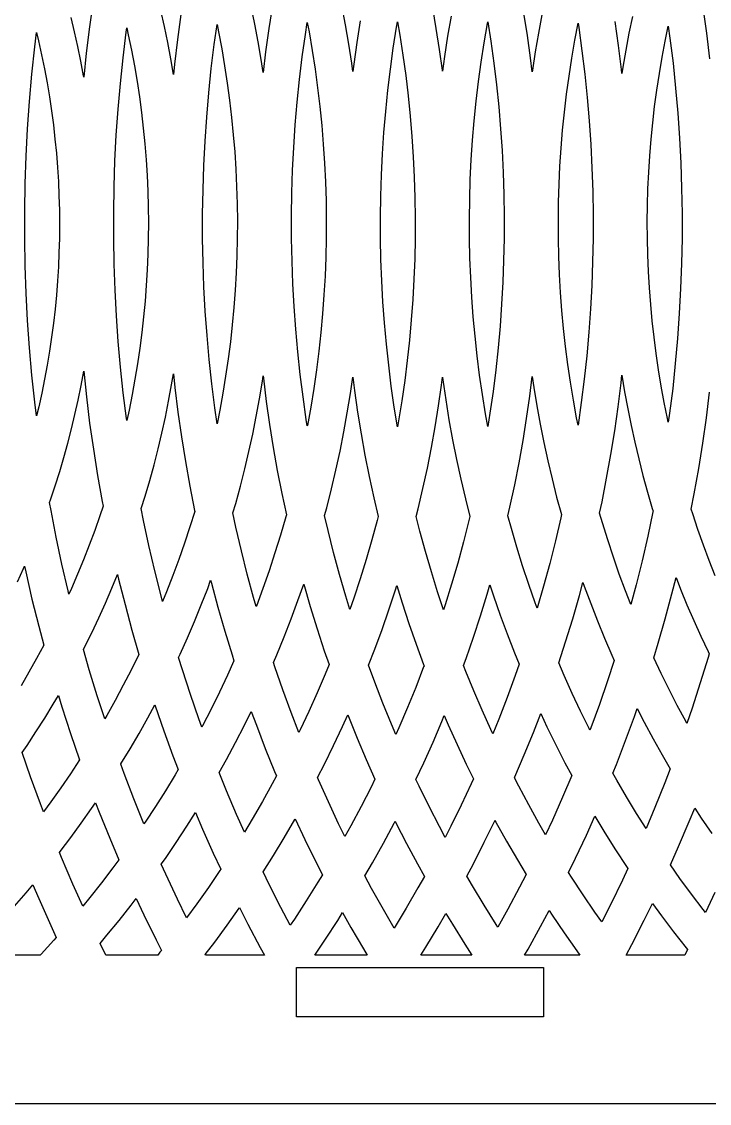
# Model space of a CAD drawing. Header units: metres. Extents: x -75 to 75, y 0 to 231.
# Drawn here: x -32.3 to 23.4, y 0 to 87.5 of the extents above; entities that cross this region are included whole.
import ezdxf

# ---------------------------------------------------------------- set-up
doc = ezdxf.new("R2010")
doc.units = ezdxf.units.M

msp = doc.modelspace()

# ---------------------------------------------------------------- linework, layer by layer
for p, q in [((-26.4659, 89.2383), (-26.7634, 87.1127)), ((-20.6945, 87.1548), (-20.9859, 88.4538)), ((-13.3834, 87.3481), (-13.6791, 88.7744)), ((-11.9501, 88.8582), (-12.2432, 86.9856)), ((-6.04495, 87.2911), (-6.34071, 88.8451)), ((1.31419, 86.9828), (1.02277, 88.6649)), ((23.1984, 86.6117), (22.9102, 88.6751)), ((-27.972, 86.712), (-28.2545, 87.8844)), ((-19.3546, 88.112), (-19.6334, 86.1107)), ((-4.8595, 87.6079), (-5.13184, 85.8593)), ((2.51109, 87.978), (2.23112, 86.3577)), ((8.68752, 86.4225), (8.4048, 88.233)), ((9.86205, 88.0966), (9.57881, 86.6042)), ((16.0685, 85.6096), (15.7989, 87.5488)), ((17.1868, 87.9646), (16.9047, 86.5997)), ((-31.1923, 85.4945), (-31.0479, 86.6733)), ((-31.0479, 86.6733), (-30.8829, 85.9862)), ((-27.71, 85.5351), (-27.972, 86.712)), ((-26.7634, 87.1127), (-27.0236, 84.9826)), ((-24.046, 84.617), (-23.7926, 86.6952)), ((-23.7926, 86.6952), (-23.7438, 87.0441)), ((-23.7438, 87.0441), (-23.6177, 86.4799)), ((-20.426, 85.8512), (-20.6945, 87.1548)), ((-16.6626, 85.6931), (-16.4382, 87.3066)), ((-16.4382, 87.3066), (-16.3178, 86.7244)), ((-16.3178, 86.7244), (-16.0576, 85.3448)), ((-13.1127, 85.9173), (-13.3834, 87.3481)), ((-12.2432, 86.9856), (-12.5035, 85.1086)), ((-9.28012, 86.5163), (-9.13176, 87.4662)), ((-9.13176, 87.4662), (-8.98984, 86.7187)), ((-8.98984, 86.7187), (-8.73085, 85.2116)), ((-5.77643, 85.7325), (-6.04495, 87.2911)), ((-2.16878, 85.39), (-1.90508, 87.087)), ((-1.90508, 87.087), (-1.82658, 87.5398)), ((-1.82658, 87.5398), (-1.64023, 86.4618)), ((1.57616, 85.2962), (1.31419, 86.9828)), ((5.18555, 85.8367), (5.45598, 87.4056)), ((5.45598, 87.4056), (5.47917, 87.5274)), ((5.47917, 87.5274), (5.72446, 85.9532)), ((12.5237, 86.0318), (12.7843, 87.4085)), ((12.7843, 87.4085), (12.8358, 87.0795)), ((12.8358, 87.0795), (13.0977, 85.1921)), ((19.8391, 85.9759), (20.089, 87.1883)), ((20.089, 87.1883), (20.2276, 86.1942)), ((-30.8829, 85.9862), (-30.6331, 84.8603)), ((-23.6177, 86.4799), (-23.3605, 85.2274)), ((-20.1804, 84.5435), (-20.426, 85.8512)), ((-19.6334, 86.1107), (-19.8773, 84.1051)), ((-12.867, 84.4823), (-13.1127, 85.9173)), ((-9.53268, 84.6911), (-9.28012, 86.5163)), ((-5.13184, 85.8593), (-5.37357, 84.1066)), ((-1.64023, 86.4618), (-1.3869, 84.8269)), ((2.23112, 86.3577), (1.97952, 84.733)), ((4.94258, 84.2637), (5.18555, 85.8367)), ((5.72446, 85.9532), (5.96773, 84.1901)), ((8.93852, 84.6076), (8.68752, 86.4225)), ((9.57881, 86.6042), (9.32173, 85.1074)), ((12.2762, 84.5864), (12.5237, 86.0318)), ((16.9047, 86.5997), (16.6465, 85.2304)), ((19.5914, 84.6579), (19.8391, 85.9759)), ((20.2276, 86.1942), (20.4728, 84.1783)), ((23.4505, 84.5439), (23.1984, 86.6117)), ((-31.4236, 83.2876), (-31.1923, 85.4945)), ((-27.4687, 84.3542), (-27.71, 85.5351)), ((-27.0236, 84.9826), (-27.2265, 83.0413)), ((-23.3605, 85.2274), (-23.1253, 83.971)), ((-16.8996, 83.7395), (-16.6626, 85.6931)), ((-16.0576, 85.3448), (-15.8215, 83.9613)), ((-12.5035, 85.1086), (-12.7062, 83.4326)), ((-8.73085, 85.2116), (-8.49826, 83.7005)), ((-5.5352, 84.1698), (-5.77643, 85.7325)), ((-2.40276, 83.6891), (-2.16878, 85.39)), ((1.80859, 83.6056), (1.57616, 85.2962)), ((9.32173, 85.1074), (9.09088, 83.6067)), ((13.0977, 85.1921), (13.3265, 83.3008)), ((16.3041, 83.6664), (16.0685, 85.6096)), ((16.6465, 85.2304), (16.4124, 83.8571)), ((-30.6331, 84.8603), (-30.4031, 83.7305)), ((-27.2481, 83.1696), (-27.4687, 84.3542)), ((-24.2631, 82.535), (-24.046, 84.617)), ((-19.9641, 83.2698), (-20.1804, 84.5435)), ((-19.8773, 84.1051), (-19.9641, 83.2698)), ((-12.7062, 83.4326), (-12.867, 84.4823)), ((-9.75331, 82.8621), (-9.53268, 84.6911)), ((-5.44519, 83.5106), (-5.5352, 84.1698)), ((-5.37357, 84.1066), (-5.44519, 83.5106)), ((-1.3869, 84.8269), (-1.1622, 83.188)), ((1.97952, 84.733), (1.81625, 83.5416)), ((4.72717, 82.687), (4.94258, 84.2637)), ((5.96773, 84.1901), (6.18015, 82.4234)), ((9.07408, 83.4832), (8.93852, 84.6076)), ((12.0539, 83.1374), (12.2762, 84.5864)), ((19.3668, 83.3362), (19.5914, 84.6579)), ((20.4728, 84.1783), (20.6828, 82.1587)), ((-31.6163, 81.0775), (-31.4236, 83.2876)), ((-30.4031, 83.7305), (-30.193, 82.5972)), ((-27.2265, 83.0413), (-27.2481, 83.1696)), ((-23.1253, 83.971), (-22.9121, 82.711)), ((-17.1025, 81.7824), (-16.8996, 83.7395)), ((-15.8215, 83.9613), (-15.6096, 82.5742)), ((-8.49826, 83.7005), (-8.29213, 82.186)), ((-2.60698, 81.9846), (-2.40276, 83.6891)), ((-1.1622, 83.188), (-0.96619, 81.5459)), ((1.81625, 83.5416), (1.80859, 83.6056)), ((9.09088, 83.6067), (9.07408, 83.4832)), ((13.3265, 83.3008), (13.5222, 81.4061)), ((16.3361, 83.3576), (16.3041, 83.6664)), ((16.4124, 83.8571), (16.3361, 83.3576)), ((19.1653, 82.011), (19.3668, 83.3362)), ((-30.193, 82.5972), (-30.0027, 81.4608)), ((-24.4437, 80.45), (-24.2631, 82.535)), ((-22.9121, 82.711), (-22.721, 81.4479)), ((-15.6096, 82.5742), (-15.4221, 81.1839)), ((-9.94194, 81.0298), (-9.75331, 82.8621)), ((4.53935, 81.1072), (4.72717, 82.687)), ((6.18015, 82.4234), (6.36166, 80.6535)), ((11.8571, 81.685), (12.0539, 83.1374)), ((-30.0027, 81.4608), (-29.8323, 80.3215)), ((-22.721, 81.4479), (-22.552, 80.1819)), ((-17.2711, 79.8224), (-17.1025, 81.7824)), ((-8.29213, 82.186), (-8.11252, 80.6684)), ((-2.78139, 80.2772), (-2.60698, 81.9846)), ((-0.96619, 81.5459), (-0.79889, 79.9009)), ((11.6857, 80.2297), (11.8571, 81.685)), ((18.987, 80.6829), (19.1653, 82.011)), ((20.6828, 82.1587), (20.8574, 80.1362)), ((-31.7704, 78.8646), (-31.6163, 81.0775)), ((-15.4221, 81.1839), (-15.2589, 79.791)), ((-10.0985, 79.1949), (-9.94194, 81.0298)), ((-8.11252, 80.6684), (-7.95946, 79.1483)), ((4.37917, 79.5246), (4.53935, 81.1072)), ((6.36166, 80.6535), (6.51224, 78.8812)), ((13.5222, 81.4061), (13.6848, 79.5087)), ((18.832, 79.3522), (18.987, 80.6829)), ((-29.8323, 80.3215), (-29.6819, 79.1799)), ((-24.588, 78.3624), (-24.4437, 80.45)), ((-22.552, 80.1819), (-22.4052, 78.9135)), ((-17.4055, 77.8602), (-17.2711, 79.8224)), ((-15.2589, 79.791), (-15.12, 78.3957)), ((-2.92593, 78.5674), (-2.78139, 80.2772)), ((-0.79889, 79.9009), (-0.66037, 78.2536)), ((11.5397, 78.772), (11.6857, 80.2297)), ((20.8574, 80.1362), (20.9967, 78.1113)), ((-31.8859, 76.6498), (-31.7704, 78.8646)), ((-29.6819, 79.1799), (-29.5515, 78.0361)), ((-22.4052, 78.9135), (-22.2806, 77.6431)), ((-10.2231, 77.3579), (-10.0985, 79.1949)), ((-7.95946, 79.1483), (-7.83298, 77.6261)), ((4.24667, 77.9399), (4.37917, 79.5246)), ((6.51224, 78.8812), (6.63182, 77.1068)), ((13.6848, 79.5087), (13.8143, 77.609)), ((18.7003, 78.0194), (18.832, 79.3522)), ((-29.5515, 78.0361), (-29.4411, 76.8905)), ((-24.6957, 76.273), (-24.588, 78.3624)), ((-15.12, 78.3957), (-15.0056, 76.9986)), ((-3.04059, 76.8557), (-2.92593, 78.5674)), ((-0.66037, 78.2536), (-0.55064, 76.6045)), ((4.14188, 76.3534), (4.24667, 77.9399)), ((11.4193, 77.3124), (11.5397, 78.772)), ((18.5919, 76.6848), (18.7003, 78.0194)), ((20.9967, 78.1113), (21.1007, 76.0846)), ((-22.2806, 77.6431), (-22.1782, 76.3711)), ((-17.5056, 75.8962), (-17.4055, 77.8602)), ((-10.3155, 75.5193), (-10.2231, 77.3579)), ((-7.83298, 77.6261), (-7.73311, 76.1023)), ((6.63182, 77.1068), (6.7204, 75.3309)), ((11.3243, 75.8512), (11.4193, 77.3124)), ((13.8143, 77.609), (13.9105, 75.7077)), ((-31.9626, 74.4336), (-31.8859, 76.6498)), ((-29.4411, 76.8905), (-29.3508, 75.7436)), ((-24.767, 74.1823), (-24.6957, 76.273)), ((-22.1782, 76.3711), (-22.098, 75.0978)), ((-15.0056, 76.9986), (-14.9156, 75.6)), ((-3.12534, 75.1425), (-3.04059, 76.8557)), ((-0.55064, 76.6045), (-0.46974, 74.9541)), ((4.0648, 74.7657), (4.14188, 76.3534)), ((18.5068, 75.3489), (18.5919, 76.6848)), ((-29.3508, 75.7436), (-29.2805, 74.5956)), ((-17.5714, 73.9311), (-17.5056, 75.8962)), ((-14.9156, 75.6), (-14.85, 74.2005)), ((-10.3758, 73.6798), (-10.3155, 75.5193)), ((-7.73311, 76.1023), (-7.65987, 74.5773)), ((6.7204, 75.3309), (6.77795, 73.5542)), ((11.2549, 74.3889), (11.3243, 75.8512)), ((13.9105, 75.7077), (13.9736, 73.8054)), ((18.4451, 74.0121), (18.5068, 75.3489)), ((21.1007, 76.0846), (21.1692, 74.0567)), ((-32.0006, 72.2168), (-31.9626, 74.4336)), ((-29.2805, 74.5956), (-29.2303, 73.4468)), ((-22.098, 75.0978), (-22.0401, 73.8237)), ((-7.65987, 74.5773), (-7.61328, 73.0516)), ((-3.18015, 73.4285), (-3.12534, 75.1425)), ((-0.46974, 74.9541), (-0.41766, 73.3029)), ((4.01547, 73.1772), (4.0648, 74.7657)), ((-24.8017, 72.0911), (-24.767, 74.1823)), ((-22.0401, 73.8237), (-22.0045, 72.5491)), ((-17.6028, 71.9655), (-17.5714, 73.9311)), ((-14.85, 74.2005), (-14.8089, 72.8003)), ((-10.4039, 71.8398), (-10.3758, 73.6798)), ((6.77795, 73.5542), (6.80449, 71.777)), ((11.2111, 72.926), (11.2549, 74.3889)), ((13.9736, 73.8054), (14.0034, 71.9026)), ((18.4067, 72.6747), (18.4451, 74.0121)), ((21.1692, 74.0567), (21.2023, 72.0283)), ((-29.2303, 73.4468), (-29.2001, 72.2978)), ((-14.8089, 72.8003), (-14.7922, 71.4)), ((-7.61328, 73.0516), (-7.59332, 71.5257)), ((-3.20503, 71.7142), (-3.18015, 73.4285)), ((-0.41766, 73.3029), (-0.39442, 71.6513)), ((3.99387, 71.5885), (4.01547, 73.1772)), ((11.1928, 71.4629), (11.2111, 72.926)), ((18.3917, 71.3372), (18.4067, 72.6747)), ((-32, 70), (-32.0006, 72.2168)), ((-29.2001, 72.2978), (-29.19, 71.1487)), ((-24.8, 70), (-24.8017, 72.0911)), ((-22.0045, 72.5491), (-21.9911, 71.2744)), ((-17.6, 70), (-17.6028, 71.9655)), ((-10.4, 70), (-10.4039, 71.8398)), ((14.0034, 71.9026), (14, 70)), ((21.2023, 72.0283), (21.2, 70)), ((-29.19, 71.1487), (-29.2, 70)), ((-21.9911, 71.2744), (-22, 70)), ((-14.7922, 71.4), (-14.8, 70)), ((-7.59332, 71.5257), (-7.60001, 70)), ((-3.2, 70), (-3.20503, 71.7142)), ((-0.39442, 71.6513), (-0.40001, 70)), ((4, 70), (3.99387, 71.5885)), ((6.80449, 71.777), (6.79999, 70)), ((11.2, 70), (11.1928, 71.4629)), ((18.4, 70), (18.3917, 71.3372)), ((-31.9606, 67.7839), (-32, 70)), ((-29.2, 70), (-29.23, 68.852)), ((-24.7617, 67.9096), (-24.8, 70)), ((-22, 70), (-22.0311, 68.7263)), ((-17.5629, 68.0352), (-17.6, 70)), ((-14.8, 70), (-14.8322, 68.6007)), ((-10.3639, 68.1609), (-10.4, 70)), ((-7.60001, 70), (-7.63332, 68.475)), ((-3.16504, 68.2865), (-3.2, 70)), ((-0.40001, 70), (-0.43442, 68.3494)), ((4.03386, 68.4122), (4, 70)), ((6.79999, 70), (6.7645, 68.2237)), ((11.2328, 68.5378), (11.2, 70)), ((14, 70), (13.9634, 68.098)), ((18.4317, 68.6635), (18.4, 70)), ((21.2, 70), (21.1623, 67.9724)), ((-29.23, 68.852), (-29.2801, 67.705)), ((-22.0311, 68.7263), (-22.0845, 67.4537)), ((-14.8322, 68.6007), (-14.8888, 67.2025)), ((-7.63332, 68.475), (-7.69322, 66.9512)), ((-3.10019, 66.5743), (-3.16504, 68.2865)), ((-0.43442, 68.3494), (-0.4976, 66.6999)), ((4.09541, 66.8255), (4.03386, 68.4122)), ((11.291, 67.0768), (11.2328, 68.5378)), ((18.4866, 67.3281), (18.4317, 68.6635)), ((-31.8826, 65.5692), (-31.9606, 67.7839)), ((-29.2801, 67.705), (-29.3501, 66.5594)), ((-24.687, 65.8204), (-24.7617, 67.9096)), ((-22.0845, 67.4537), (-22.16, 66.1826)), ((-17.4914, 66.0717), (-17.5629, 68.0352)), ((-10.2958, 66.323), (-10.3639, 68.1609)), ((6.7645, 68.2237), (6.698, 66.4486)), ((13.9634, 68.098), (13.8936, 66.1974)), ((21.1623, 67.9724), (21.0892, 65.9461)), ((-29.3501, 66.5594), (-29.4401, 65.4156)), ((-14.8888, 67.2025), (-14.9698, 65.8058)), ((-7.69322, 66.9512), (-7.77971, 65.429)), ((-3.00549, 64.8638), (-3.10019, 66.5743)), ((-0.4976, 66.6999), (-0.58957, 65.0522)), ((4.18463, 65.2406), (4.09541, 66.8255)), ((11.3748, 65.6174), (11.291, 67.0768)), ((18.5649, 65.9942), (18.4866, 67.3281)), ((-24.5759, 63.7333), (-24.687, 65.8204)), ((-22.16, 66.1826), (-22.2576, 64.9134)), ((-17.3858, 64.1101), (-17.4914, 66.0717)), ((-14.9698, 65.8058), (-15.0752, 64.4111)), ((-10.1956, 64.4869), (-10.2958, 66.323)), ((6.698, 66.4486), (6.60056, 64.6754)), ((13.8936, 66.1974), (13.7907, 64.2985)), ((18.6664, 64.6622), (18.5649, 65.9942)), ((21.0892, 65.9461), (20.9808, 63.9217)), ((-31.766, 63.3565), (-31.8826, 65.5692)), ((-29.4401, 65.4156), (-29.55, 64.2739)), ((-22.2576, 64.9134), (-22.3774, 63.6463)), ((-7.77971, 65.429), (-7.89272, 63.9089)), ((-2.88098, 63.1555), (-3.00549, 64.8638)), ((-0.58957, 65.0522), (-0.71025, 63.4066)), ((4.30148, 63.6577), (4.18463, 65.2406)), ((11.4839, 64.16), (11.3748, 65.6174)), ((-29.55, 64.2739), (-29.6798, 63.1346)), ((-17.2459, 62.151), (-17.3858, 64.1101)), ((-15.0752, 64.4111), (-15.2048, 63.0188)), ((-10.0634, 62.6533), (-10.1956, 64.4869)), ((-7.89272, 63.9089), (-8.03221, 62.3913)), ((6.60056, 64.6754), (6.47221, 62.9044)), ((11.6185, 62.7051), (11.4839, 64.16)), ((13.7907, 64.2985), (13.6547, 62.4021)), ((18.7911, 63.3326), (18.6664, 64.6622)), ((20.9808, 63.9217), (20.8371, 61.8999)), ((-31.6108, 61.1465), (-31.766, 63.3565)), ((-29.6798, 63.1346), (-29.8294, 61.9981)), ((-24.4284, 61.6488), (-24.5759, 63.7333)), ((-22.3774, 63.6463), (-22.5193, 62.382)), ((-2.7267, 61.45), (-2.88098, 63.1555)), ((-0.71025, 63.4066), (-0.8596, 61.7638)), ((4.44591, 62.0775), (4.30148, 63.6577)), ((18.939, 62.0057), (18.7911, 63.3326)), ((-22.5193, 62.382), (-22.6831, 61.1206)), ((-15.2048, 63.0188), (-15.3587, 61.6294)), ((-9.89929, 60.8225), (-10.0634, 62.6533)), ((-8.03221, 62.3913), (-8.19814, 60.8768)), ((6.47221, 62.9044), (6.31299, 61.1363)), ((11.7784, 61.2531), (11.6185, 62.7051)), ((13.6547, 62.4021), (13.4856, 60.5087)), ((-29.8294, 61.9981), (-29.9988, 60.8647)), ((-24.2445, 59.5675), (-24.4284, 61.6488)), ((-17.0719, 60.195), (-17.2459, 62.151)), ((-15.3587, 61.6294), (-15.5368, 60.2431)), ((-2.54269, 59.7478), (-2.7267, 61.45)), ((-0.8596, 61.7638), (-1.03758, 60.1242)), ((4.61786, 60.5005), (4.44591, 62.0775)), ((19.1099, 60.6819), (18.939, 62.0057)), ((20.8371, 61.8999), (20.6582, 59.8812)), ((-31.4171, 58.9399), (-31.6108, 61.1465)), ((-29.9988, 60.8647), (-30.1879, 59.7348)), ((-22.6831, 61.1206), (-22.8689, 59.8626)), ((-9.70326, 58.9953), (-9.89929, 60.8225)), ((-8.19814, 60.8768), (-8.39043, 59.3657)), ((4.81726, 58.927), (4.61786, 60.5005)), ((6.31299, 61.1363), (6.12299, 59.3716)), ((11.9636, 59.8044), (11.7784, 61.2531)), ((13.4856, 60.5087), (13.2835, 58.6189)), ((19.3039, 59.3616), (19.1099, 60.6819)), ((-30.1879, 59.7348), (-30.3966, 58.6087)), ((-24.0244, 57.49), (-24.2445, 59.5675)), ((-22.8689, 59.8626), (-23.0765, 58.6084)), ((-16.8638, 58.2426), (-17.0719, 60.195)), ((-15.5368, 60.2431), (-15.739, 58.8606)), ((-2.32907, 58.0495), (-2.54269, 59.7478)), ((-1.03758, 60.1242), (-1.24409, 58.4882)), ((12.174, 58.3596), (11.9636, 59.8044)), ((20.6582, 59.8812), (20.4441, 57.8663)), ((-31.1849, 56.7374), (-31.4171, 58.9399)), ((-27.4422, 58.0877), (-27.2274, 59.2518)), ((-27.2274, 59.2518), (-27.0079, 57.1765)), ((-20.1135, 58.1391), (-19.9653, 59.0378)), ((-19.9653, 59.0378), (-19.8474, 57.9291)), ((-15.739, 58.8606), (-15.9652, 57.4821)), ((-12.7681, 58.4431), (-12.7065, 58.8659)), ((-12.7065, 58.8659), (-12.6868, 58.6817)), ((-12.6868, 58.6817), (-12.453, 56.8064)), ((-9.4754, 57.172), (-9.70326, 58.9953)), ((-8.39043, 59.3657), (-8.60902, 57.8586)), ((-5.63821, 57.441), (-5.44438, 58.7816)), ((-5.44438, 58.7816), (-5.3067, 57.6839)), ((1.73354, 58.1226), (1.81415, 58.7631)), ((1.81415, 58.7631), (1.83963, 58.5614)), ((5.04405, 57.3575), (4.81726, 58.927)), ((6.12299, 59.3716), (5.90224, 57.6108)), ((8.87987, 57.2452), (9.07631, 58.8163)), ((9.07631, 58.8163), (9.20319, 57.942)), ((16.2671, 58.3054), (16.3344, 58.9363)), ((16.3344, 58.9363), (16.5578, 57.576)), ((19.5209, 58.0453), (19.3039, 59.3616)), ((-30.3966, 58.6087), (-30.6249, 57.4868)), ((-27.68, 56.9143), (-27.4422, 58.0877)), ((-23.0765, 58.6084), (-23.306, 57.3584)), ((-20.3516, 56.8375), (-20.1135, 58.1391)), ((-19.8474, 57.9291), (-19.5994, 55.929)), ((-16.6217, 56.2946), (-16.8638, 58.2426)), ((-13.0021, 57.0128), (-12.7681, 58.4431)), ((-8.60902, 57.8586), (-8.85384, 56.3558)), ((-2.08588, 56.3555), (-2.32907, 58.0495)), ((-1.24409, 58.4882), (-1.4791, 56.8565)), ((1.49171, 56.439), (1.73354, 58.1226)), ((1.83963, 58.5614), (2.07326, 56.94)), ((9.20319, 57.942), (9.44644, 56.4497)), ((12.4095, 56.919), (12.174, 58.3596)), ((13.2835, 58.6189), (13.0486, 56.7333)), ((16.0262, 56.3677), (16.2671, 58.3054)), ((19.7607, 56.7333), (19.5209, 58.0453)), ((20.4441, 57.8663), (20.1949, 55.8559)), ((-30.6249, 57.4868), (-30.8727, 56.3693)), ((-27.9382, 55.7456), (-27.68, 56.9143)), ((-27.0079, 57.1765), (-26.7457, 55.0515)), ((-23.7681, 55.4171), (-24.0244, 57.49)), ((-23.306, 57.3584), (-23.5572, 56.1129)), ((-15.9652, 57.4821), (-16.2154, 56.1082)), ((-13.261, 55.5872), (-13.0021, 57.0128)), ((-9.21581, 55.3534), (-9.4754, 57.172)), ((-5.89076, 55.8865), (-5.63821, 57.441)), ((-5.3067, 57.6839), (-5.05667, 55.938)), ((2.07326, 56.94), (2.33508, 55.3233)), ((5.29816, 55.7926), (5.04405, 57.3575)), ((5.90224, 57.6108), (5.65083, 55.8544)), ((8.62164, 55.4369), (8.87987, 57.2452)), ((12.6701, 55.483), (12.4095, 56.919)), ((16.5578, 57.576), (16.8063, 56.2123)), ((23.1725, 55.4902), (23.4277, 57.5528)), ((-31.0491, 55.6343), (-31.1849, 56.7374)), ((-30.8727, 56.3693), (-31.0491, 55.6343)), ((-23.5572, 56.1129), (-23.7454, 55.2569)), ((-20.6123, 55.5405), (-20.3516, 56.8375)), ((-16.4376, 54.9982), (-16.6217, 56.2946)), ((-16.2154, 56.1082), (-16.4376, 54.9982)), ((-12.453, 56.8064), (-12.1866, 54.9359)), ((-8.85384, 56.3558), (-9.12477, 54.8579)), ((-1.82765, 54.7558), (-2.08588, 56.3555)), ((-1.4791, 56.8565), (-1.74248, 55.2295)), ((1.2206, 54.7602), (1.49171, 56.439)), ((9.44644, 56.4497), (9.71565, 54.9621)), ((13.0486, 56.7333), (12.7871, 54.8967)), ((15.7516, 54.4349), (16.0262, 56.3677)), ((16.8063, 56.2123), (17.0784, 54.8536)), ((20.0233, 55.426), (19.7607, 56.7333)), ((-28.2167, 54.5819), (-27.9382, 55.7456)), ((-23.7454, 55.2569), (-23.7681, 55.4171)), ((-20.8955, 54.2486), (-20.6123, 55.5405)), ((-19.5994, 55.929), (-19.3165, 53.9339)), ((-13.5446, 54.1667), (-13.261, 55.5872)), ((-9.1311, 54.826), (-9.21581, 55.3534)), ((-6.17035, 54.3369), (-5.89076, 55.8865)), ((-5.05667, 55.938), (-4.77628, 54.197)), ((-1.74248, 55.2295), (-1.82765, 54.7558)), ((2.33508, 55.3233), (2.62505, 53.7118)), ((5.47923, 54.7886), (5.29816, 55.7926)), ((5.65083, 55.8544), (5.47923, 54.7886)), ((8.33194, 53.6338), (8.62164, 55.4369)), ((12.7871, 54.8967), (12.6701, 55.483)), ((20.0905, 55.1193), (20.0233, 55.426)), ((20.1949, 55.8559), (20.0905, 55.1193)), ((22.8815, 53.4328), (23.1725, 55.4902)), ((-28.5154, 53.4235), (-28.2167, 54.5819)), ((-26.7457, 55.0515), (-26.4465, 52.9318)), ((-12.1866, 54.9359), (-11.8876, 53.0707)), ((-9.12477, 54.8579), (-9.1311, 54.826)), ((-6.47687, 52.7928), (-6.17035, 54.3369)), ((0.92027, 53.0867), (1.2206, 54.7602)), ((9.71565, 54.9621), (10.0107, 53.4798)), ((15.4433, 52.5075), (15.7516, 54.4349)), ((17.0784, 54.8536), (17.3742, 53.5001)), ((-28.8341, 52.2709), (-28.5154, 53.4235)), ((-21.2012, 52.9622), (-20.8955, 54.2486)), ((-19.3165, 53.9339), (-18.999, 51.9443)), ((-13.8529, 52.7516), (-13.5446, 54.1667)), ((-4.77628, 54.197), (-4.46558, 52.4615)), ((2.62505, 53.7118), (2.94301, 52.1059)), ((8.01088, 51.8364), (8.33194, 53.6338)), ((10.0107, 53.4798), (10.3316, 52.0032)), ((17.3742, 53.5001), (17.6935, 52.1524)), ((22.5547, 51.3812), (22.8815, 53.4328)), ((-26.4465, 52.9318), (-26.1103, 50.818)), ((-21.5292, 51.6817), (-21.2012, 52.9622)), ((-14.1858, 51.3426), (-13.8529, 52.7516)), ((-11.8876, 53.0707), (-11.5562, 51.2113)), ((-6.81023, 51.2547), (-6.47687, 52.7928)), ((0.59085, 51.419), (0.92027, 53.0867)), ((-29.1728, 51.1244), (-28.8341, 52.2709)), ((-21.8794, 50.4074), (-21.5292, 51.6817)), ((-18.999, 51.9443), (-18.6468, 49.961)), ((-4.46558, 52.4615), (-4.12471, 50.7321)), ((2.94301, 52.1059), (3.28889, 50.5062)), ((7.65857, 50.0452), (8.01088, 51.8364)), ((10.3316, 52.0032), (10.678, 50.5327)), ((15.1015, 50.5861), (15.4433, 52.5075)), ((17.6935, 52.1524), (18.0361, 50.8108)), ((-29.5314, 49.9842), (-29.1728, 51.1244)), ((-26.1103, 50.818), (-25.7374, 48.7107)), ((-14.5431, 49.9398), (-14.1858, 51.3426)), ((-11.5562, 51.2113), (-11.1924, 49.3583)), ((-7.17029, 49.7229), (-6.81023, 51.2547)), ((0.23244, 49.7577), (0.59085, 51.419)), ((18.0361, 50.8108), (18.4021, 49.4757)), ((22.1921, 49.3359), (22.5547, 51.3812)), ((-29.9097, 48.8509), (-29.5314, 49.9842)), ((-22.2517, 49.1398), (-21.8794, 50.4074)), ((-18.6468, 49.961), (-18.2601, 47.9845)), ((-14.9248, 48.5439), (-14.5431, 49.9398)), ((-4.12471, 50.7321), (-3.75377, 49.0092)), ((3.28889, 50.5062), (3.66255, 48.9131)), ((7.2751, 48.2608), (7.65857, 50.0452)), ((10.678, 50.5327), (11.05, 49.0689)), ((14.7263, 48.6714), (15.1015, 50.5861)), ((-22.5677, 48.1293), (-22.2517, 49.1398)), ((-11.1924, 49.3583), (-10.8212, 47.6279)), ((-7.55696, 48.198), (-7.17029, 49.7229)), ((-0.15483, 48.1033), (0.23244, 49.7577)), ((11.05, 49.0689), (11.4385, 47.6448)), ((18.4021, 49.4757), (18.7912, 48.1475)), ((21.9498, 48.0953), (22.1921, 49.3359)), ((-29.988, 48.6292), (-29.9097, 48.8509)), ((-29.8736, 47.9814), (-29.988, 48.6292)), ((-25.6608, 48.3178), (-25.9153, 47.553)), ((-25.7374, 48.7107), (-25.6608, 48.3178)), ((-15.1485, 47.7782), (-14.9248, 48.5439)), ((-7.72906, 47.5658), (-7.55696, 48.198)), ((-3.75377, 49.0092), (-3.40121, 47.5002)), ((3.66255, 48.9131), (4.01866, 47.5058)), ((7.1104, 47.5545), (7.2751, 48.2608)), ((14.5302, 47.7556), (14.7263, 48.6714)), ((-29.4507, 45.8092), (-29.8736, 47.9814)), ((-25.9153, 47.553), (-26.3364, 46.3573)), ((-22.383, 47.1831), (-22.5677, 48.1293)), ((-18.2412, 47.8961), (-18.6295, 46.6512)), ((-18.2601, 47.9845), (-18.2412, 47.8961)), ((-14.9047, 46.6391), (-15.1485, 47.7782)), ((-10.8679, 47.4569), (-11.2933, 45.9975)), ((-10.8212, 47.6279), (-10.8679, 47.4569)), ((-7.44527, 46.3486), (-7.72906, 47.5658)), ((-3.40121, 47.5002), (-3.48172, 47.1819)), ((-0.30937, 47.4914), (-0.15483, 48.1033)), ((-0.01135, 46.311), (-0.30937, 47.4914)), ((4.01866, 47.5058), (3.93753, 47.1585)), ((7.39053, 46.5251), (7.1104, 47.5545)), ((11.3833, 47.3875), (10.953, 45.5388)), ((11.4385, 47.6448), (11.3833, 47.3875)), ((14.7539, 46.9898), (14.5302, 47.7556)), ((18.8491, 47.87), (18.426, 45.8906)), ((18.7912, 48.1475), (18.8602, 47.9264)), ((18.8602, 47.9264), (18.8491, 47.87)), ((22.0722, 47.7037), (21.9498, 48.0953)), ((22.4915, 46.4406), (22.0722, 47.7037)), ((-21.9473, 45.1421), (-22.383, 47.1831)), ((-18.6295, 46.6512), (-19.0677, 45.3281)), ((-14.4607, 44.729), (-14.9047, 46.6391)), ((-3.48172, 47.1819), (-3.91321, 45.5934)), ((3.93753, 47.1585), (3.50441, 45.4401)), ((7.83279, 45.0052), (7.39053, 46.5251)), ((15.1868, 45.5987), (14.7539, 46.9898)), ((22.9326, 45.1852), (22.4915, 46.4406)), ((-28.99, 43.6451), (-29.4507, 45.8092)), ((-26.3364, 46.3573), (-26.7783, 45.1693)), ((-11.2933, 45.9975), (-11.7441, 44.5461)), ((-6.99748, 44.5692), (-7.44527, 46.3486)), ((-3.91321, 45.5934), (-4.37225, 44.0129)), ((0.43587, 44.6616), (-0.01135, 46.311)), ((10.953, 45.5388), (10.4905, 43.6983)), ((15.6438, 44.2156), (15.1868, 45.5987)), ((18.426, 45.8906), (17.9685, 43.9192)), ((-26.7783, 45.1693), (-27.2407, 43.9897)), ((-21.4762, 43.1094), (-21.9473, 45.1421)), ((-19.0677, 45.3281), (-19.5287, 44.0132)), ((-13.9836, 42.8273), (-14.4607, 44.729)), ((0.91171, 43.0206), (0.43587, 44.6616)), ((3.50441, 45.4401), (3.04146, 43.7299)), ((8.30142, 43.4936), (7.83279, 45.0052)), ((23.3954, 43.9381), (22.9326, 45.1852)), ((-27.2407, 43.9897), (-27.7235, 42.8186)), ((-19.5287, 44.0132), (-20.0125, 42.7068)), ((-11.7441, 44.5461), (-12.22, 43.1032)), ((-6.5188, 42.7981), (-6.99748, 44.5692)), ((-4.37225, 44.0129), (-4.85872, 42.4411)), ((16.1248, 42.8411), (15.6438, 44.2156)), ((17.9685, 43.9192), (17.4767, 41.9564)), ((23.8799, 42.6995), (23.3954, 43.9381)), ((-32.5866, 42.2118), (-32.0927, 43.2974)), ((-32.0927, 43.2974), (-32.0192, 43.4669)), ((-32.0192, 43.4669), (-31.9244, 43.0214)), ((-31.9244, 43.0214), (-31.4148, 40.8149)), ((-28.4917, 41.4897), (-28.99, 43.6451)), ((-20.9697, 41.0855), (-21.4762, 43.1094)), ((-12.22, 43.1032), (-12.721, 41.6691)), ((1.41603, 41.3885), (0.91171, 43.0206)), ((3.04146, 43.7299), (2.54883, 42.0283)), ((8.79625, 41.9907), (8.30142, 43.4936)), ((10.4905, 43.6983), (9.99612, 41.8664)), ((-27.7235, 42.8186), (-28.2266, 41.6564)), ((-24.942, 41.6947), (-24.4851, 42.805)), ((-24.4851, 42.805), (-24.3993, 42.4345)), ((-24.3993, 42.4345), (-23.8806, 40.3597)), ((-20.0125, 42.7068), (-20.519, 41.4094)), ((-17.1935, 41.6807), (-16.9524, 42.3326)), ((-16.9524, 42.3326), (-16.8945, 42.1016)), ((-16.8945, 42.1016), (-16.3712, 40.1582)), ((-13.4735, 40.9346), (-13.9836, 42.8273)), ((-9.88443, 40.6924), (-9.4184, 42.0284)), ((-9.4184, 42.0284), (-9.41658, 42.0217)), ((-9.41658, 42.0217), (-8.89316, 40.2091)), ((-6.00937, 41.036), (-6.5188, 42.7981)), ((-4.85872, 42.4411), (-5.37244, 40.8783)), ((2.54883, 42.0283), (2.02667, 40.336)), ((12.8939, 41.0899), (13.1835, 42.1642)), ((13.1835, 42.1642), (13.2883, 41.8644)), ((16.6296, 41.4755), (16.1248, 42.8411)), ((20.3876, 41.2307), (20.7178, 42.5499)), ((20.7178, 42.5499), (21.0791, 41.6244)), ((-28.4244, 41.2204), (-28.4917, 41.4897)), ((-28.2266, 41.6564), (-28.4244, 41.2204)), ((-25.4651, 40.4842), (-24.942, 41.6947)), ((-20.519, 41.4094), (-20.844, 40.6178)), ((-17.7182, 40.3343), (-17.1935, 41.6807)), ((-12.721, 41.6691), (-13.2467, 40.2443)), ((-2.51927, 39.9512), (-1.98981, 41.5639)), ((-1.98981, 41.5639), (-1.88368, 41.9073)), ((-1.88368, 41.9073), (-1.4529, 40.5114)), ((1.89418, 39.9317), (1.41603, 41.3885)), ((4.89558, 39.4589), (5.43262, 41.2014)), ((5.43262, 41.2014), (5.65028, 41.9541)), ((5.65028, 41.9541), (5.94307, 41.0637)), ((9.31711, 40.497), (8.79625, 41.9907)), ((9.99612, 41.8664), (9.47615, 40.0654)), ((13.2883, 41.8644), (13.8106, 40.4495)), ((17.054, 40.3863), (16.6296, 41.4755)), ((17.4767, 41.9564), (17.054, 40.3863)), ((19.8486, 39.2264), (20.3876, 41.2307)), ((21.0791, 41.6244), (21.6041, 40.3461)), ((-31.4148, 40.8149), (-30.8668, 38.6179)), ((-26.009, 39.2832), (-25.4651, 40.4842)), ((-23.8806, 40.3597), (-23.3259, 38.2947)), ((-20.844, 40.6178), (-20.9697, 41.0855)), ((-18.2663, 38.9976), (-17.7182, 40.3343)), ((-13.2626, 40.2034), (-13.4735, 40.9346)), ((-10.4277, 39.2182), (-9.88443, 40.6924)), ((-5.68456, 39.9818), (-6.00937, 41.036)), ((-5.37244, 40.8783), (-5.68456, 39.9818)), ((-1.4529, 40.5114), (-0.90453, 38.8387)), ((2.02667, 40.336), (1.89418, 39.9317)), ((5.94307, 41.0637), (6.48056, 39.5203)), ((9.47615, 40.0654), (9.31711, 40.497)), ((12.3537, 39.2168), (12.8939, 41.0899)), ((13.8106, 40.4495), (14.3573, 39.0442)), ((21.6041, 40.3461), (22.1513, 39.0775)), ((-16.3712, 40.1582), (-15.8142, 38.2245)), ((-13.2467, 40.2443), (-13.2626, 40.2034)), ((-8.89316, 40.2091), (-8.33829, 38.4063)), ((-3.07669, 38.3483), (-2.51927, 39.9512)), ((4.32834, 37.7263), (4.89558, 39.4589)), ((6.48056, 39.5203), (7.04478, 37.9869)), ((-30.8668, 38.6179), (-30.4532, 37.0751)), ((-26.5738, 38.0923), (-26.009, 39.2832)), ((-18.8374, 37.6709), (-18.2663, 38.9976)), ((-10.9964, 37.7541), (-10.4277, 39.2182)), ((-0.90453, 38.8387), (-0.32718, 37.1762)), ((11.781, 37.3538), (12.3537, 39.2168)), ((14.3573, 39.0442), (14.9284, 37.649)), ((19.2748, 37.2322), (19.8486, 39.2264)), ((22.1513, 39.0775), (22.7203, 37.819)), ((-27.159, 36.9118), (-26.5738, 38.0923)), ((-23.3259, 38.2947), (-22.7612, 36.3301)), ((-19.4315, 36.3548), (-18.8374, 37.6709)), ((-15.8142, 38.2245), (-15.2237, 36.3012)), ((-11.5905, 36.3004), (-10.9964, 37.7541)), ((-8.33829, 38.4063), (-7.75214, 36.6138)), ((-3.66188, 36.7556), (-3.07669, 38.3483)), ((3.73105, 36.0042), (4.32834, 37.7263)), ((7.04478, 37.9869), (7.63554, 36.4639)), ((14.9284, 37.649), (15.5236, 36.2643)), ((22.7203, 37.819), (23.3111, 36.5709)), ((-30.4532, 37.0751), (-31.0393, 35.9915)), ((-27.2483, 36.7393), (-27.159, 36.9118)), ((-0.32718, 37.1762), (0.27899, 35.5244)), ((11.2212, 35.6399), (11.781, 37.3538)), ((18.9121, 36.0499), (19.2748, 37.2322)), ((-31.0393, 35.9915), (-31.66, 34.8901)), ((-26.7726, 35.0823), (-27.2483, 36.7393)), ((-22.7673, 36.3173), (-23.3841, 35.0706)), ((-22.7612, 36.3301), (-22.7673, 36.3173)), ((-19.5538, 36.096), (-19.4315, 36.3548)), ((-19.2402, 35.0733), (-19.5538, 36.096)), ((-15.2237, 36.3012), (-15.0663, 35.819)), ((-11.8617, 35.6686), (-11.5905, 36.3004)), ((-7.75214, 36.6138), (-7.37303, 35.5195)), ((-4.16725, 35.4511), (-3.66188, 36.7556)), ((3.52614, 35.4451), (3.73105, 36.0042)), ((7.63554, 36.4639), (8.01395, 35.5368)), ((15.5236, 36.2643), (15.7087, 35.8537)), ((19.5046, 34.7959), (18.9121, 36.0499)), ((23.3121, 36.0746), (22.6829, 34.0208)), ((23.3111, 36.5709), (23.4019, 36.3873)), ((23.4019, 36.3873), (23.3121, 36.0746)), ((-26.1255, 32.9682), (-26.7726, 35.0823)), ((-23.3841, 35.0706), (-24.0224, 33.8351)), ((-18.5942, 33.091), (-19.2402, 35.0733)), ((-15.0663, 35.819), (-15.5946, 34.6465)), ((-11.7466, 35.3159), (-11.8617, 35.6686)), ((-11.1061, 33.4648), (-11.7466, 35.3159)), ((-7.37303, 35.5195), (-7.69638, 34.7271)), ((-3.66772, 34.0879), (-4.16725, 35.4511)), ((0.28482, 35.3192), (-0.35362, 33.6687)), ((0.27899, 35.5244), (0.32063, 35.4168)), ((0.32063, 35.4168), (0.28482, 35.3192)), ((3.71451, 34.9588), (3.52614, 35.4451)), ((8.01395, 35.5368), (7.70222, 34.6368)), ((11.6575, 34.6232), (11.2212, 35.6399)), ((15.7087, 35.8537), (15.1704, 34.2035)), ((-31.66, 34.8901), (-32.2998, 33.8)), ((-15.5946, 34.6465), (-16.2419, 33.2745)), ((-7.69638, 34.7271), (-8.34367, 33.2166)), ((4.35852, 33.3785), (3.71451, 34.9588)), ((7.70222, 34.6368), (7.05061, 32.8566)), ((12.3059, 33.1822), (11.6575, 34.6232)), ((15.1704, 34.2035), (14.5099, 32.2927)), ((20.1484, 33.4925), (19.5046, 34.7959)), ((-24.0224, 33.8351), (-24.6821, 32.6113)), ((-16.2419, 33.2745), (-16.9128, 31.9143)), ((-10.4335, 31.6254), (-11.1061, 33.4648)), ((-3.00726, 32.3785), (-3.66772, 34.0879)), ((-0.35362, 33.6687), (-1.02065, 32.0299)), ((5.02986, 31.81), (4.35852, 33.3785)), ((20.8148, 32.2008), (20.1484, 33.4925)), ((22.6829, 34.0208), (22.018, 31.9786)), ((-29.7017, 32.3), (-29.279, 33.0213)), ((-29.279, 33.0213), (-28.9945, 32.0911)), ((-25.5251, 31.1221), (-26.1255, 32.9682)), ((-24.6821, 32.6113), (-25.3628, 31.3995)), ((-17.9138, 31.1207), (-18.5942, 33.091)), ((-8.34367, 33.2166), (-9.01711, 31.718)), ((7.05061, 32.8566), (6.36815, 31.0884)), ((12.9792, 31.7531), (12.3059, 33.1822)), ((-30.3867, 31.1764), (-29.7017, 32.3)), ((-28.9945, 32.0911), (-28.295, 29.939)), ((-22.0332, 31.2029), (-21.4732, 32.2433)), ((-21.4732, 32.2433), (-21.4474, 32.164)), ((-21.4474, 32.164), (-20.7504, 30.144)), ((-16.9128, 31.9143), (-17.6072, 30.5664)), ((-14.2164, 30.5992), (-13.6629, 31.7225)), ((-13.6629, 31.7225), (-13.2526, 30.5993)), ((-9.81718, 30.0269), (-10.4335, 31.6254)), ((-9.01711, 31.718), (-9.71645, 30.2316)), ((-2.31721, 30.6813), (-3.00726, 32.3785)), ((-1.02065, 32.0299), (-1.71605, 30.4033)), ((5.72835, 30.2537), (5.02986, 31.81)), ((9.1689, 30.0133), (9.76042, 31.5472)), ((9.76042, 31.5472), (10.2602, 30.4852)), ((13.6771, 30.3362), (12.9792, 31.7531)), ((14.5099, 32.2927), (13.8164, 30.3941)), ((17.3465, 31.316), (17.567, 31.9543)), ((17.567, 31.9543), (18.1418, 30.8388)), ((21.5034, 30.9212), (20.8148, 32.2008)), ((22.018, 31.9786), (21.5962, 30.7559)), ((-31.0911, 30.0653), (-30.3867, 31.1764)), ((-25.3628, 31.3995), (-25.5251, 31.1221)), ((-22.7389, 29.945), (-22.0332, 31.2029)), ((-17.6693, 30.4507), (-17.9138, 31.1207)), ((-6.27647, 30.4977), (-5.85738, 31.4313)), ((-5.85738, 31.4313), (-5.80801, 31.3034)), ((-5.80801, 31.3034), (-5.09875, 29.5575)), ((-1.96313, 29.8522), (-2.31721, 30.6813)), ((1.04547, 29.2311), (1.76089, 30.9061)), ((1.76089, 30.9061), (1.95232, 31.3768)), ((1.95232, 31.3768), (2.26834, 30.6378)), ((6.36815, 31.0884), (5.88969, 29.9104)), ((16.6355, 29.368), (17.3465, 31.316)), ((18.1418, 30.8388), (18.8546, 29.5128)), ((21.5962, 30.7559), (21.5034, 30.9212)), ((-31.8146, 28.9669), (-31.0911, 30.0653)), ((-28.295, 29.939), (-27.5581, 27.7999)), ((-23.4663, 28.7), (-22.7389, 29.945)), ((-20.7504, 30.144), (-20.0184, 28.1367)), ((-17.6072, 30.5664), (-17.6693, 30.4507)), ((-14.9342, 29.2044), (-14.2164, 30.5992)), ((-13.2526, 30.5993), (-12.5298, 28.7232)), ((-9.71645, 30.2316), (-9.81718, 30.0269)), ((-6.99753, 28.9638), (-6.27647, 30.4977)), ((-1.71605, 30.4033), (-1.96313, 29.8522)), ((2.26834, 30.6378), (2.98772, 29.0335)), ((5.88969, 29.9104), (5.72835, 30.2537)), ((8.43663, 28.2089), (9.1689, 30.0133)), ((10.2602, 30.4852), (10.9807, 29.0211)), ((13.744, 30.2062), (13.6771, 30.3362)), ((13.8164, 30.3941), (13.744, 30.2062)), ((-32.205, 28.396), (-31.8146, 28.9669)), ((-15.676, 27.8227), (-14.9342, 29.2044)), ((-7.74509, 27.4429), (-6.99753, 28.9638)), ((-5.09875, 29.5575), (-4.35928, 27.8245)), ((0.30106, 27.5692), (1.04547, 29.2311)), ((2.98772, 29.0335), (3.73482, 27.4424)), ((10.9807, 29.0211), (11.7265, 27.5701)), ((15.8907, 27.4331), (16.6355, 29.368)), ((18.8546, 29.5128), (19.5903, 28.1997)), ((-31.5293, 26.4325), (-32.205, 28.396)), ((-24.2151, 27.4682), (-23.4663, 28.7)), ((-20.0184, 28.1367), (-19.5869, 27.015)), ((-12.5298, 28.7232), (-11.7745, 26.8603)), ((7.67311, 26.4179), (8.43663, 28.2089)), ((19.5903, 28.1997), (20.2503, 27.0685)), ((-27.5572, 27.7973), (-28.2921, 26.6794)), ((-27.5581, 27.7999), (-27.5572, 27.7973)), ((-24.234, 27.4383), (-24.2151, 27.4682)), ((-23.9651, 26.7003), (-24.234, 27.4383)), ((-16.2675, 26.7656), (-15.676, 27.8227)), ((-8.30086, 26.3604), (-7.74509, 27.4429)), ((-4.35928, 27.8245), (-3.65337, 26.247)), ((-0.33135, 26.221), (0.30106, 27.5692)), ((3.73482, 27.4424), (4.31596, 26.2588)), ((11.7265, 27.5701), (12.2852, 26.5284)), ((15.6034, 26.7239), (15.8907, 27.4331)), ((-30.7309, 24.2377), (-31.5293, 26.4325)), ((-28.2921, 26.6794), (-29.0749, 25.533)), ((-23.1726, 24.6378), (-23.9651, 26.7003)), ((-19.829, 26.6), (-20.615, 25.305)), ((-19.5869, 27.015), (-19.829, 26.6)), ((-15.6687, 25.287), (-16.2675, 26.7656)), ((-11.6204, 26.4985), (-11.9676, 25.8509)), ((-11.7745, 26.8603), (-11.6204, 26.4985)), ((-8.2254, 26.1834), (-8.30086, 26.3604)), ((7.63768, 26.3386), (7.67311, 26.4179)), ((7.98431, 25.6633), (7.63768, 26.3386)), ((12.2852, 26.5284), (11.5392, 24.7768)), ((15.9169, 26.1635), (15.6034, 26.7239)), ((20.2503, 27.0685), (19.8117, 25.9279)), ((-29.0749, 25.533), (-29.8774, 24.4007)), ((-11.9676, 25.8509), (-12.7683, 24.4182)), ((-7.42671, 24.3967), (-8.2254, 26.1834)), ((-3.97015, 25.6018), (-4.77669, 24.0289)), ((-3.65337, 26.247), (-3.97015, 25.6018)), ((-0.07169, 25.6674), (-0.33135, 26.221)), ((0.73448, 24.0236), (-0.07169, 25.6674)), ((4.13794, 25.8609), (3.33438, 24.1459)), ((4.31596, 26.2588), (4.13794, 25.8609)), ((8.789, 24.1608), (7.98431, 25.6633)), ((16.7113, 24.8), (15.9169, 26.1635)), ((19.8117, 25.9279), (19.0065, 23.9384)), ((-22.3533, 22.6118), (-23.1726, 24.6378)), ((-20.615, 25.305), (-21.4234, 24.0242)), ((-14.853, 23.3701), (-15.6687, 25.287)), ((11.5392, 24.7768), (10.7155, 22.9324)), ((17.5292, 23.4509), (16.7113, 24.8)), ((-30.4793, 23.5821), (-30.7309, 24.2377)), ((-29.8774, 24.4007), (-30.4793, 23.5821)), ((-27.42, 22.6799), (-26.5878, 23.8554)), ((-26.5878, 23.8554), (-26.2666, 24.3264)), ((-26.2666, 24.3264), (-25.9733, 23.5627)), ((-21.4234, 24.0242), (-22.2537, 22.758)), ((-12.7683, 24.4182), (-13.5936, 23)), ((-6.59709, 22.6245), (-7.42671, 24.3967)), ((-4.77669, 24.0289), (-5.6104, 22.4707)), ((1.56906, 22.3946), (0.73448, 24.0236)), ((3.33438, 24.1459), (2.50117, 22.4455)), ((9.61963, 22.6729), (8.789, 24.1608)), ((19.0065, 23.9384), (18.2877, 22.2477)), ((21.7881, 22.8146), (22.2252, 23.8954)), ((22.2252, 23.8954), (22.7569, 23.0848)), ((-25.9733, 23.5627), (-25.1259, 21.466)), ((-18.8792, 22.4344), (-18.184, 23.5371)), ((-18.184, 23.5371), (-17.6146, 22.198)), ((-14.2236, 21.9597), (-14.853, 23.3701)), ((-13.5936, 23), (-14.2236, 21.9597)), ((-10.9955, 21.5), (-10.1444, 22.9638)), ((-10.1444, 22.9638), (-10.1028, 23.0384)), ((-10.1028, 23.0384), (-9.31602, 21.3566)), ((-2.10367, 22.667), (-2.0208, 22.8287)), ((-2.0208, 22.8287), (-1.9619, 22.7085)), ((5.19756, 21.1304), (6.05331, 22.8781)), ((6.05331, 22.8781), (6.06247, 22.8976)), ((6.06247, 22.8976), (6.14017, 22.7524)), ((10.7155, 22.9324), (10.1596, 21.7441)), ((13.4561, 21.7122), (14.1429, 23.251)), ((14.1429, 23.251), (14.9577, 21.9057)), ((18.2877, 22.2477), (17.5292, 23.4509)), ((20.9284, 20.7913), (21.7881, 22.8146)), ((22.7569, 23.0848), (23.6033, 21.8423)), ((-28.2723, 21.5195), (-27.42, 22.6799)), ((-22.2537, 22.758), (-22.3533, 22.6118)), ((-19.7377, 21.1241), (-18.8792, 22.4344)), ((-17.6146, 22.198), (-16.7449, 20.248)), ((-6.09573, 21.6005), (-6.59709, 22.6245)), ((-5.6104, 22.4707), (-6.09573, 21.6005)), ((-2.96155, 21.0623), (-2.10367, 22.667)), ((-1.9619, 22.7085), (-1.10396, 21.0326)), ((2.03191, 21.5287), (1.56906, 22.3946)), ((2.50117, 22.4455), (2.03191, 21.5287)), ((6.14017, 22.7524), (6.99577, 21.2185)), ((10.1596, 21.7441), (9.61963, 22.6729)), ((14.9577, 21.9057), (15.8262, 20.5267)), ((-29.1445, 20.3743), (-28.2723, 21.5195)), ((-25.1259, 21.466), (-24.3842, 19.7192)), ((-20.6188, 19.8292), (-19.7377, 21.1241)), ((-11.8719, 20.0516), (-10.9955, 21.5)), ((-9.31602, 21.3566), (-8.43321, 19.5523)), ((-3.84714, 19.4731), (-2.96155, 21.0623)), ((-1.10396, 21.0326), (-0.21706, 19.3722)), ((4.31158, 19.3982), (5.19756, 21.1304)), ((6.99577, 21.2185), (7.87785, 19.7)), ((12.5787, 19.8352), (13.4561, 21.7122)), ((-29.1909, 20.3156), (-29.1445, 20.3743)), ((-29.0201, 19.8926), (-29.1909, 20.3156)), ((-16.7449, 20.248), (-16.1396, 18.9522)), ((15.8262, 20.5267), (16.7185, 19.1634)), ((20.2616, 19.2951), (20.9284, 20.7913)), ((-28.1083, 17.7436), (-29.0201, 19.8926)), ((-24.3842, 19.7192), (-24.8744, 19.0508)), ((-20.9484, 19.3625), (-20.6188, 19.8292)), ((-20.5818, 18.5397), (-20.9484, 19.3625)), ((-12.705, 18.7275), (-11.8719, 20.0516)), ((-8.43321, 19.5523), (-7.89853, 18.5061)), ((-4.46417, 18.41), (-3.84714, 19.4731)), ((-0.21706, 19.3722), (0.34334, 18.3657)), ((3.77762, 18.3978), (4.31158, 19.3982)), ((7.87785, 19.7), (8.58478, 18.5305)), ((12.0193, 18.6908), (12.5787, 19.8352)), ((21.0306, 18.2061), (20.2616, 19.2951)), ((-24.8744, 19.0508), (-25.7903, 17.8467)), ((-19.6479, 16.5388), (-20.5818, 18.5397)), ((-16.2153, 18.8366), (-17.1368, 17.4806)), ((-16.1396, 18.9522), (-16.2153, 18.8366)), ((-12.2081, 17.7111), (-12.705, 18.7275)), ((-7.89853, 18.5061), (-8.27182, 17.8885)), ((-3.92545, 17.4004), (-4.46417, 18.41)), ((4.24054, 17.6), (3.77762, 18.3978)), ((8.58478, 18.5305), (8.0538, 17.4915)), ((12.2644, 18.3011), (12.0193, 18.6908)), ((16.8263, 19.0047), (16.3852, 18.0602)), ((16.7185, 19.1634), (16.8263, 19.0047)), ((-31.8779, 17.0343), (-31.3368, 17.6725)), ((-31.3368, 17.6725), (-30.8698, 16.5714)), ((-27.3087, 15.947), (-28.1083, 17.7436)), ((-25.7903, 17.8467), (-26.7268, 16.6591)), ((-11.2614, 15.8571), (-12.2081, 17.7111)), ((-8.27182, 17.8885), (-9.21146, 16.3934)), ((0.34334, 18.3657), (-0.17374, 17.437)), ((5.18602, 16.0343), (4.24054, 17.6)), ((13.1961, 16.8759), (12.2644, 18.3011)), ((16.3852, 18.0602), (15.4438, 16.133)), ((21.962, 16.9348), (21.0306, 18.2061)), ((-32.827, 15.9539), (-31.8779, 17.0343)), ((-26.7268, 16.6591), (-27.3087, 15.947)), ((-17.1368, 17.4806), (-18.0816, 16.1412)), ((-2.9749, 15.6916), (-3.92545, 17.4004)), ((-0.17374, 17.437), (-1.12285, 15.8)), ((8.0538, 17.4915), (7.10405, 15.7103)), ((14.1523, 15.4675), (13.1961, 16.8759)), ((22.9152, 15.6802), (21.962, 16.9348)), ((23.8705, 17.0754), (23.1065, 15.4373)), ((-30.8698, 16.5714), (-29.8999, 14.391)), ((-24.3627, 14.8121), (-23.3943, 16.0413)), ((-23.3943, 16.0413), (-22.9803, 16.5861)), ((-22.9803, 16.5861), (-22.3669, 15.271)), ((-18.9048, 15.0164), (-19.6479, 16.5388)), ((-18.0816, 16.1412), (-18.9048, 15.0164)), ((-15.6242, 14.4205), (-14.6497, 15.803)), ((-14.6497, 15.803), (-14.6224, 15.8432)), ((-14.6224, 15.8432), (-13.9344, 14.4951)), ((-10.5032, 14.4341), (-11.2614, 15.8571)), ((-9.21146, 16.3934), (-10.1769, 14.9152)), ((-1.12285, 15.8), (-2.09972, 14.181)), ((6.15849, 14.4857), (5.18602, 16.0343)), ((15.4438, 16.133), (14.7044, 14.684)), ((18.1402, 14.8178), (18.8018, 16.173)), ((18.8018, 16.173), (19.5349, 15.1714)), ((-22.3669, 15.271), (-21.3758, 13.2397)), ((-10.1769, 14.9152), (-10.5032, 14.4341)), ((-6.66731, 14.8036), (-6.26752, 15.4402)), ((-6.26752, 15.4402), (-5.59875, 14.2372)), ((-2.09972, 14.181), (-2.9749, 15.6916)), ((1.47522, 14.3), (2.08923, 15.3597)), ((2.08923, 15.3597), (2.61452, 14.4892)), ((7.10405, 15.7103), (6.3015, 14.2665)), ((9.7529, 14.3019), (10.4454, 15.6013)), ((10.4454, 15.6013), (10.6801, 15.242)), ((10.6801, 15.242), (11.6651, 13.7899)), ((14.7044, 14.684), (14.1523, 15.4675)), ((19.5349, 15.1714), (20.5193, 13.8747)), ((23.1065, 15.4373), (22.9152, 15.6802)), ((-29.8999, 14.391), (-29.4529, 13.4314)), ((-25.3522, 13.6003), (-24.3627, 14.8121)), ((-16.6224, 13.0554), (-15.6242, 14.4205)), ((-13.9344, 14.4951), (-12.9315, 12.6118)), ((-7.66086, 13.2813), (-6.66731, 14.8036)), ((-5.59875, 14.2372), (-4.59291, 12.5)), ((0.47128, 12.6351), (1.47522, 14.3)), ((2.61452, 14.4892), (3.61435, 12.8959)), ((6.3015, 14.2665), (6.15849, 14.4857)), ((8.74738, 12.4919), (9.7529, 14.3019)), ((17.1421, 12.8608), (18.1402, 14.8178)), ((-29.6573, 13.1984), (-30.6734, 12.0801)), ((-29.4529, 13.4314), (-29.6573, 13.1984)), ((-25.9054, 12.9464), (-25.3522, 13.6003)), ((-21.3758, 13.2397), (-20.9355, 12.3758)), ((-8.52936, 12), (-7.66086, 13.2813)), ((11.6651, 13.7899), (12.6752, 12.3556)), ((20.5193, 13.8747), (21.5259, 12.5957)), ((-25.444, 12), (-25.9054, 12.9464)), ((-20.9355, 12.3758), (-21.0531, 12.2263)), ((-17.388, 12.0459), (-16.6224, 13.0554)), ((-12.9315, 12.6118), (-12.5919, 12)), ((-4.59291, 12.5), (-4.29164, 12)), ((0.07307, 12), (0.47128, 12.6351)), ((3.61435, 12.8959), (4.19859, 12)), ((8.46277, 12), (8.74738, 12.4919)), ((12.6752, 12.3556), (12.935, 12)), ((16.684, 12), (17.1421, 12.8608)), ((21.646, 12.4485), (21.4174, 12)), ((21.5259, 12.5957), (21.646, 12.4485)), ((-30.7487, 12), (-33.419, 12)), ((-30.6734, 12.0801), (-30.7487, 12)), ((-21.2377, 12), (-25.444, 12)), ((-21.0531, 12.2263), (-21.2377, 12)), ((-17.3636, 12), (-17.388, 12.0459)), ((-12.5919, 12), (-17.3636, 12)), ((-4.29164, 12), (-8.52936, 12)), ((4.19859, 12), (0.07307, 12)), ((12.935, 12), (8.46277, 12)), ((21.4174, 12), (16.684, 12)), ((-10, 7), (-10, 11)), ((-10, 11), (10, 11)), ((10, 11), (10, 7)), ((10, 7), (-10, 7)), ((-75, 0), (75, 0))]:
    msp.add_line(p, q)

doc.saveas('drawing.dxf')
